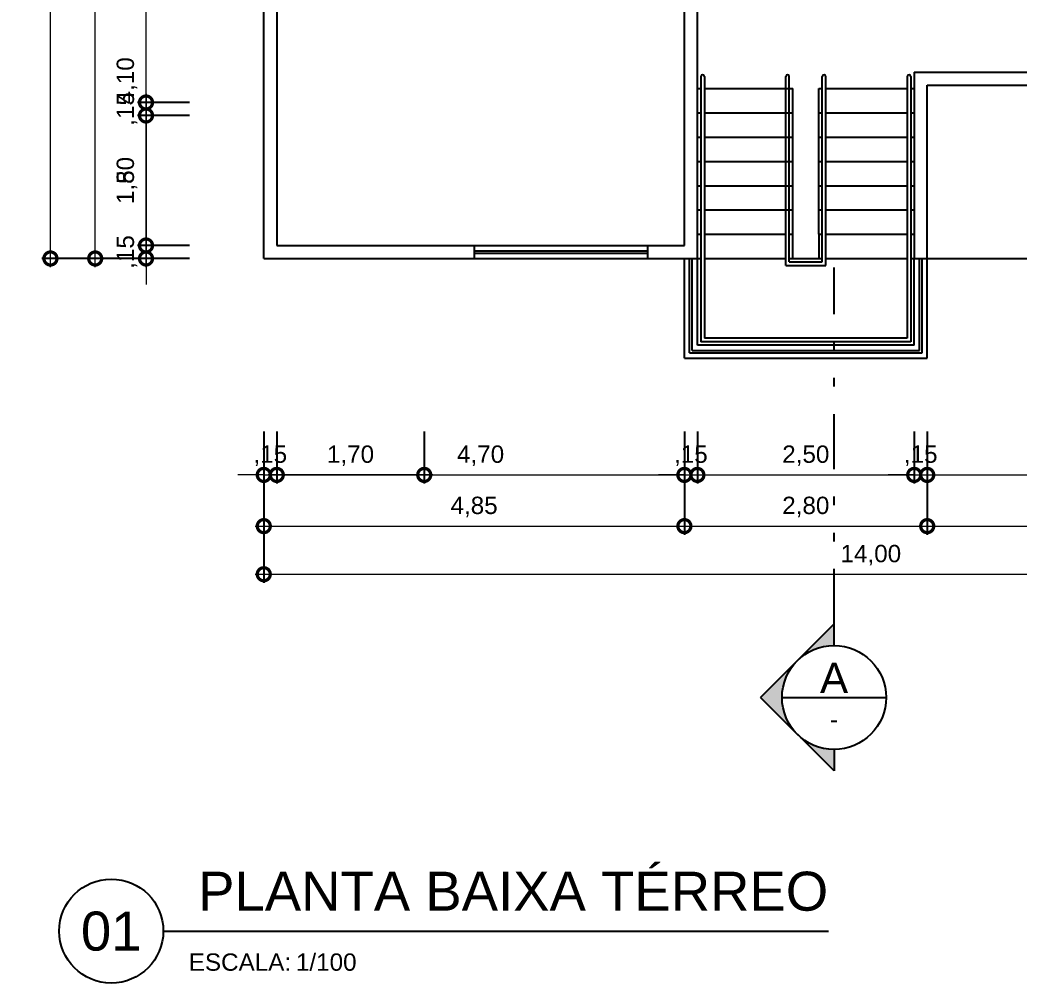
# Model space of a CAD drawing. Header units: metres. Extents: x 47902.7 to 47959.3, y 23418.5 to 23443.2.
# Drawn here: x 47936.98 to 47948.5, y 23418.45 to 23429.57 of the extents above; entities that cross this region are included whole.
import ezdxf
from ezdxf.enums import TextEntityAlignment as Align

# ---------------------------------------------------------------- set-up
doc = ezdxf.new("R2010")
doc.units = ezdxf.units.M
doc.header["$LTSCALE"] = 0.25
doc.linetypes.add('DIVIDEX2', pattern=[63.5, 25.4, -12.7, 0, -12.7, 0, -12.7])
for name, color, linetype in [('ARQ_ALV CT', 7, 'Continuous'), ('ARQ_ALV VS', 2, 'Continuous'), ('ARQ_ESQ CT', 3, 'Continuous'), ('ARQ_GRADIL', 2, 'Continuous'), ('ARQ_PISO 01', 1, 'Continuous'), ('SIMB_01', 1, 'Continuous'), ('SIMB_02', 2, 'Continuous'), ('SIMB_LCT', 7, 'DIVIDEX2'), ('SIMB_PREENCHIMENTO', 253, 'Continuous'), ('SIMB_TXT', 1, 'Continuous')]:
    doc.layers.add(name, color=color, linetype=linetype)
doc.layers.add('ARQ_COTA_AZUL', color=5, linetype='Continuous', lineweight=20, true_color=0x0000ff)
doc.styles.add('cota', font='arial.ttf')
doc.styles.add('SIMB', font='arial.ttf')
doc.dimstyles.new('Info 01 - annot', dxfattribs={"dimtxt": 2, "dimasz": 3, "dimexe": 1, "dimexo": 1, "dimgap": 1, "dimtad": 1, "dimzin": 4, "dimtxsty": 'cota', "dimblk": 'DOTSMALL', "dimcen": 2, "dimdle": 1, "dimclrd": 256, "dimclre": 256, "dimclrt": 1, "dimazin": 2, "dimtfac": 0.09, "dimtix": 1, "dimtmove": 2, "dimatfit": 2, "dimfxl": 5, "dimfxlon": 1, "dimtolj": 1, "dimtzin": 4, "dimlwd": -1, "dimarcsym": 1})

# ---------------------------------------------------------------- blocks, each defined once
blk = doc.blocks.new('*U21')
at = {"layer": 'SIMB_PREENCHIMENTO', "transparency": 33554587}
h = blk.add_hatch(color=256, dxfattribs=at)
h.dxf.hatch_style = 1
h.paths.add_polyline_path([(0, 8.48), (-4.15, 4.33, -0.401827), (4.15, 4.33)])
h = blk.add_hatch(color=256, dxfattribs=at)
h.dxf.hatch_style = 1
h.paths.add_polyline_path([(-4.33, 4.15), (-8.48, 0), (-6, 0, -0.193399)])
h = blk.add_hatch(color=256, dxfattribs=at)
h.dxf.hatch_style = 1
h.paths.add_polyline_path([(4.33, 4.15, -0.193399), (6, 0), (8.48, 0)])
at = {"layer": 'SIMB_01'}
for p, q in [((-8.48, 0), (0, 8.48)), ((8.48, 0), (0, 8.48)), ((0, 6), (0, -6)), ((-6, 0), (-8.48, 0)), ((6, 0), (8.48, 0))]:
    blk.add_line(p, q, dxfattribs=at)
blk.add_circle((0, 0), 6, dxfattribs=at)
at = {"layer": 'SIMB_LCT'}
blk.add_line((8.48, 0), (49.63, 0), dxfattribs=at)
at = {"layer": 'SIMB_TXT', "style": 'SIMB'}
for tag, height, p in [('000', 3.5, (2.25, 0)), ('999', 2, (-2.53, 0))]:
    blk.add_attdef(tag, text='', height=height, rotation=270, dxfattribs=at).set_placement(p, align=Align.MIDDLE_CENTER)
blk = doc.blocks.new('_DotSmall')
at = {"color": 0, "linetype": 'ByBlock', "const_width": 0.5}
blk.add_lwpolyline([(-0.0625, 0, 1), (0.0625, 0, 1)], format="xyb", close=True, dxfattribs=at)
blk = doc.blocks.new('*D397')
at = {"layer": 'ARQ_COTA_AZUL', "transparency": 16777216}
for p, q in [((47938.434, 23426.963), (47938.434, 23427.263)), ((47938.434, 23426.813), (47938.434, 23426.963)), ((47938.434, 23426.813), (47938.434, 23426.513))]:
    blk.add_line(p, q, dxfattribs=at)
at = {"layer": 'ARQ_COTA_AZUL', "lineweight": -2, "transparency": 16777216}
for p, q in [((47938.934, 23426.963), (47938.334, 23426.963)), ((47938.934, 23426.813), (47938.334, 23426.813))]:
    blk.add_line(p, q, dxfattribs=at)
at = {"layer": 'Defpoints', "color": 0, "transparency": 16777216}
for p in [(47938.434, 23426.963), (47939.942, 23426.963), (47939.792, 23426.813)]:
    blk.add_point(p, dxfattribs=at)
at = {"layer": 'ARQ_COTA_AZUL', "transparency": 16777216, "xscale": 0.3, "yscale": 0.3, "zscale": 0.3}
for p, rotation in [((47938.434, 23426.963), 270), ((47938.434, 23426.813), 90)]:
    blk.add_blockref('_DotSmall', p, dxfattribs=dict(at, rotation=rotation))
at = {"layer": 'ARQ_COTA_AZUL', "color": 1, "transparency": 16777216, "insert": (47938.214, 23426.888), "char_height": 0.2, "attachment_point": 5, "rotation": 90, "style": 'cota'}
blk.add_mtext('\\A1;,15', dxfattribs=at)
blk = doc.blocks.new('*D399')
at = {"layer": 'ARQ_COTA_AZUL', "transparency": 16777216}
blk.add_line((47938.434, 23426.863), (47938.434, 23428.563), dxfattribs=at)
at = {"layer": 'ARQ_COTA_AZUL', "lineweight": -2, "transparency": 16777216}
for p, q in [((47938.934, 23428.463), (47938.334, 23428.463)), ((47938.934, 23426.963), (47938.334, 23426.963))]:
    blk.add_line(p, q, dxfattribs=at)
at = {"layer": 'Defpoints', "color": 0, "transparency": 16777216}
for p in [(47938.434, 23428.463), (47939.942, 23428.463), (47939.942, 23426.963)]:
    blk.add_point(p, dxfattribs=at)
at = {"layer": 'ARQ_COTA_AZUL', "transparency": 16777216, "xscale": 0.3, "yscale": 0.3, "zscale": 0.3}
for p, rotation in [((47938.434, 23428.463), 90), ((47938.434, 23426.963), 270)]:
    blk.add_blockref('_DotSmall', p, dxfattribs=dict(at, rotation=rotation))
at = {"layer": 'ARQ_COTA_AZUL', "color": 1, "transparency": 16777216, "insert": (47938.214, 23427.713), "char_height": 0.2, "attachment_point": 5, "rotation": 90, "style": 'cota'}
blk.add_mtext('\\A1;1,50', dxfattribs=at)
blk = doc.blocks.new('*D401')
at = {"layer": 'ARQ_COTA_AZUL', "transparency": 16777216}
for p, q in [((47938.434, 23428.613), (47938.434, 23428.913)), ((47938.434, 23428.463), (47938.434, 23428.613)), ((47938.434, 23428.463), (47938.434, 23428.163))]:
    blk.add_line(p, q, dxfattribs=at)
at = {"layer": 'ARQ_COTA_AZUL', "lineweight": -2, "transparency": 16777216}
for p, q in [((47938.934, 23428.613), (47938.334, 23428.613)), ((47938.934, 23428.463), (47938.334, 23428.463))]:
    blk.add_line(p, q, dxfattribs=at)
at = {"layer": 'Defpoints', "color": 0, "transparency": 16777216}
for p in [(47938.434, 23428.613), (47939.792, 23428.613), (47939.942, 23428.463)]:
    blk.add_point(p, dxfattribs=at)
at = {"layer": 'ARQ_COTA_AZUL', "transparency": 16777216, "xscale": 0.3, "yscale": 0.3, "zscale": 0.3}
for p, rotation in [((47938.434, 23428.613), 270), ((47938.434, 23428.463), 90)]:
    blk.add_blockref('_DotSmall', p, dxfattribs=dict(at, rotation=rotation))
at = {"layer": 'ARQ_COTA_AZUL', "color": 1, "transparency": 16777216, "insert": (47938.214, 23428.538), "char_height": 0.2, "attachment_point": 5, "rotation": 90, "style": 'cota'}
blk.add_mtext('\\A1;,15', dxfattribs=at)
blk = doc.blocks.new('*D403')
at = {"layer": 'ARQ_COTA_AZUL', "transparency": 16777216}
blk.add_line((47938.434, 23428.713), (47938.434, 23426.713), dxfattribs=at)
at = {"layer": 'ARQ_COTA_AZUL', "lineweight": -2, "transparency": 16777216}
for p, q in [((47938.934, 23428.613), (47938.334, 23428.613)), ((47938.934, 23426.813), (47938.334, 23426.813))]:
    blk.add_line(p, q, dxfattribs=at)
at = {"layer": 'Defpoints', "color": 0, "transparency": 16777216}
for p in [(47939.792, 23428.613), (47938.434, 23426.813), (47939.792, 23426.813)]:
    blk.add_point(p, dxfattribs=at)
at = {"layer": 'ARQ_COTA_AZUL', "transparency": 16777216, "xscale": 0.3, "yscale": 0.3, "zscale": 0.3}
for p, rotation in [((47938.434, 23428.613), 90), ((47938.434, 23426.813), 270)]:
    blk.add_blockref('_DotSmall', p, dxfattribs=dict(at, rotation=rotation))
at = {"layer": 'ARQ_COTA_AZUL', "color": 1, "transparency": 16777216, "insert": (47938.214, 23427.713), "char_height": 0.2, "attachment_point": 5, "rotation": 90, "style": 'cota'}
blk.add_mtext('\\A1;1,80', dxfattribs=at)
blk = doc.blocks.new('*D325')
at = {"layer": 'ARQ_COTA_AZUL', "transparency": 16777216}
blk.add_line((47938.434, 23426.713), (47938.434, 23431.013), dxfattribs=at)
at = {"layer": 'ARQ_COTA_AZUL', "lineweight": -2, "transparency": 16777216}
for p, q in [((47938.934, 23430.913), (47938.334, 23430.913)), ((47938.934, 23426.813), (47938.334, 23426.813))]:
    blk.add_line(p, q, dxfattribs=at)
at = {"layer": 'Defpoints', "color": 0, "transparency": 16777216}
for p in [(47938.434, 23430.913), (47939.942, 23430.913), (47939.792, 23426.813)]:
    blk.add_point(p, dxfattribs=at)
at = {"layer": 'ARQ_COTA_AZUL', "transparency": 16777216, "xscale": 0.3, "yscale": 0.3, "zscale": 0.3}
for p, rotation in [((47938.434, 23430.913), 90), ((47938.434, 23426.813), 270)]:
    blk.add_blockref('_DotSmall', p, dxfattribs=dict(at, rotation=rotation))
at = {"layer": 'ARQ_COTA_AZUL', "color": 1, "transparency": 16777216, "insert": (47938.214, 23428.863), "char_height": 0.2, "attachment_point": 5, "rotation": 90, "style": 'cota'}
blk.add_mtext('\\A1;4,10', dxfattribs=at)
blk = doc.blocks.new('*D335')
at = {"layer": 'ARQ_COTA_AZUL', "transparency": 16777216}
blk.add_line((47937.848, 23426.713), (47937.848, 23433.263), dxfattribs=at)
at = {"layer": 'ARQ_COTA_AZUL', "lineweight": -2, "transparency": 16777216}
for p, q in [((47938.348, 23433.163), (47937.748, 23433.163)), ((47938.348, 23426.813), (47937.748, 23426.813))]:
    blk.add_line(p, q, dxfattribs=at)
at = {"layer": 'Defpoints', "color": 0, "transparency": 16777216}
for p in [(47937.848, 23433.163), (47939.792, 23433.163), (47939.792, 23426.813)]:
    blk.add_point(p, dxfattribs=at)
at = {"layer": 'ARQ_COTA_AZUL', "transparency": 16777216, "xscale": 0.3, "yscale": 0.3, "zscale": 0.3}
for p, rotation in [((47937.848, 23433.163), 90), ((47937.848, 23426.813), 270)]:
    blk.add_blockref('_DotSmall', p, dxfattribs=dict(at, rotation=rotation))
at = {"layer": 'ARQ_COTA_AZUL', "color": 1, "transparency": 16777216, "insert": (47937.628, 23429.988), "char_height": 0.2, "attachment_point": 5, "rotation": 90, "style": 'cota'}
blk.add_mtext('\\A1;6,35', dxfattribs=at)
blk = doc.blocks.new('*D339')
at = {"layer": 'ARQ_COTA_AZUL', "transparency": 16777216}
blk.add_line((47937.332, 23426.713), (47937.332, 23434.263), dxfattribs=at)
at = {"layer": 'ARQ_COTA_AZUL', "lineweight": -2, "transparency": 16777216}
for p, q in [((47937.832, 23434.163), (47937.232, 23434.163)), ((47937.832, 23426.813), (47937.232, 23426.813))]:
    blk.add_line(p, q, dxfattribs=at)
at = {"layer": 'Defpoints', "color": 0, "transparency": 16777216}
for p in [(47937.332, 23434.163), (47939.792, 23434.163), (47939.792, 23426.813)]:
    blk.add_point(p, dxfattribs=at)
at = {"layer": 'ARQ_COTA_AZUL', "transparency": 16777216, "xscale": 0.3, "yscale": 0.3, "zscale": 0.3}
for p, rotation in [((47937.332, 23434.163), 90), ((47937.332, 23426.813), 270)]:
    blk.add_blockref('_DotSmall', p, dxfattribs=dict(at, rotation=rotation))
at = {"layer": 'ARQ_COTA_AZUL', "color": 1, "transparency": 16777216, "insert": (47937.112, 23430.488), "char_height": 0.2, "attachment_point": 5, "rotation": 90, "style": 'cota'}
blk.add_mtext('\\A1;7,35', dxfattribs=at)
blk = doc.blocks.new('*D367')
at = {"layer": 'ARQ_COTA_AZUL', "transparency": 16777216}
for p, q in [((47954.967, 23425.813), (47954.967, 23426.113)), ((47954.967, 23425.663), (47954.967, 23425.813)), ((47954.967, 23425.663), (47954.967, 23425.363))]:
    blk.add_line(p, q, dxfattribs=at)
at = {"layer": 'ARQ_COTA_AZUL', "lineweight": -2, "transparency": 16777216}
for p, q in [((47954.467, 23425.813), (47955.067, 23425.813)), ((47954.467, 23425.663), (47955.067, 23425.663))]:
    blk.add_line(p, q, dxfattribs=at)
at = {"layer": 'Defpoints', "color": 0, "transparency": 16777216}
for p in [(47947.292, 23425.813), (47954.967, 23425.813), (47947.442, 23425.663)]:
    blk.add_point(p, dxfattribs=at)
at = {"layer": 'ARQ_COTA_AZUL', "transparency": 16777216, "xscale": 0.3, "yscale": 0.3, "zscale": 0.3}
for p, rotation in [((47954.967, 23425.813), 270), ((47954.967, 23425.663), 90)]:
    blk.add_blockref('_DotSmall', p, dxfattribs=dict(at, rotation=rotation))
at = {"layer": 'ARQ_COTA_AZUL', "color": 1, "transparency": 16777216, "insert": (47954.747, 23425.738), "char_height": 0.2, "attachment_point": 5, "rotation": 90, "style": 'cota'}
blk.add_mtext('\\A1;,15', dxfattribs=at)
blk = doc.blocks.new('*D355')
at = {"layer": 'ARQ_COTA_AZUL', "transparency": 16777216}
blk.add_line((47954.967, 23425.713), (47954.967, 23428.913), dxfattribs=at)
at = {"layer": 'ARQ_COTA_AZUL', "lineweight": -2, "transparency": 16777216}
for p, q in [((47954.467, 23428.813), (47955.067, 23428.813)), ((47954.467, 23425.813), (47955.067, 23425.813))]:
    blk.add_line(p, q, dxfattribs=at)
at = {"layer": 'Defpoints', "color": 0, "transparency": 16777216}
for p in [(47951.792, 23428.813), (47954.967, 23428.813), (47947.292, 23425.813)]:
    blk.add_point(p, dxfattribs=at)
at = {"layer": 'ARQ_COTA_AZUL', "transparency": 16777216, "xscale": 0.3, "yscale": 0.3, "zscale": 0.3}
for p, rotation in [((47954.967, 23428.813), 90), ((47954.967, 23425.813), 270)]:
    blk.add_blockref('_DotSmall', p, dxfattribs=dict(at, rotation=rotation))
at = {"layer": 'ARQ_COTA_AZUL', "color": 1, "transparency": 16777216, "insert": (47954.747, 23427.313), "char_height": 0.2, "attachment_point": 5, "rotation": 90, "style": 'cota'}
blk.add_mtext('\\A1;3,00', dxfattribs=at)
blk = doc.blocks.new('*D315')
at = {"layer": 'ARQ_COTA_AZUL', "lineweight": -2, "transparency": 16777216}
for p, q in [((47955.033, 23426.813), (47955.633, 23426.813)), ((47955.033, 23425.663), (47955.633, 23425.663))]:
    blk.add_line(p, q, dxfattribs=at)
at = {"layer": 'ARQ_COTA_AZUL', "transparency": 16777216}
blk.add_line((47955.533, 23425.563), (47955.533, 23426.913), dxfattribs=at)
at = {"layer": 'Defpoints', "color": 0, "transparency": 16777216}
for p in [(47953.792, 23426.813), (47955.533, 23426.813), (47947.442, 23425.663)]:
    blk.add_point(p, dxfattribs=at)
at = {"layer": 'ARQ_COTA_AZUL', "transparency": 16777216, "xscale": 0.3, "yscale": 0.3, "zscale": 0.3}
for p, rotation in [((47955.533, 23426.813), 90), ((47955.533, 23425.663), 270)]:
    blk.add_blockref('_DotSmall', p, dxfattribs=dict(at, rotation=rotation))
at = {"layer": 'ARQ_COTA_AZUL', "color": 1, "transparency": 16777216, "insert": (47955.313, 23426.238), "char_height": 0.2, "attachment_point": 5, "rotation": 90, "style": 'cota'}
blk.add_mtext('\\A1;1,15', dxfattribs=at)
blk = doc.blocks.new('*D323')
at = {"layer": 'ARQ_COTA_AZUL', "transparency": 16777216}
blk.add_line((47956.069, 23425.563), (47956.069, 23436.263), dxfattribs=at)
at = {"layer": 'ARQ_COTA_AZUL', "lineweight": -2, "transparency": 16777216}
for p, q in [((47955.569, 23436.163), (47956.169, 23436.163)), ((47955.569, 23425.663), (47956.169, 23425.663))]:
    blk.add_line(p, q, dxfattribs=at)
at = {"layer": 'Defpoints', "color": 0, "transparency": 16777216}
for p in [(47953.792, 23436.163), (47956.069, 23436.163), (47947.442, 23425.663)]:
    blk.add_point(p, dxfattribs=at)
at = {"layer": 'ARQ_COTA_AZUL', "transparency": 16777216, "xscale": 0.3, "yscale": 0.3, "zscale": 0.3}
for p, rotation in [((47956.069, 23436.163), 90), ((47956.069, 23425.663), 270)]:
    blk.add_blockref('_DotSmall', p, dxfattribs=dict(at, rotation=rotation))
at = {"layer": 'ARQ_COTA_AZUL', "color": 1, "transparency": 16777216, "insert": (47955.848, 23430.913), "char_height": 0.2, "attachment_point": 5, "rotation": 90, "style": 'cota'}
blk.add_mtext('\\A1;10,50', dxfattribs=at)
blk = doc.blocks.new('*U93')
at = {"layer": 'SIMB_02'}
blk.add_line((6, 0), (82.69, 0), dxfattribs=at)
blk.add_circle((0, 0), 6, dxfattribs=at)
at = {"layer": 'SIMB_TXT', "style": 'SIMB'}
blk.add_text('ESCALA:', height=2, dxfattribs=at).set_placement((8.94, -4.58))
blk.add_attdef('TITULO_DO_DESENHO', text='', height=4.5, dxfattribs=at).set_placement((10.02, 1), align=Align.BOTTOM_LEFT)
blk.add_attdef('NUM', text='', height=4.5, dxfattribs=at).set_placement((0, 0), align=Align.MIDDLE_CENTER)
blk.add_attdef('ESCALA', (21.3, -4.58), '', height=2, dxfattribs=at)
blk = doc.blocks.new('*D379')
at = {"layer": 'ARQ_COTA_AZUL', "lineweight": -2, "transparency": 16777216}
for p, q in [((47939.792, 23424.816), (47939.792, 23424.216)), ((47939.942, 23424.816), (47939.942, 23424.216))]:
    blk.add_line(p, q, dxfattribs=at)
at = {"layer": 'ARQ_COTA_AZUL', "transparency": 16777216}
for p, q in [((47939.792, 23424.316), (47939.492, 23424.316)), ((47939.792, 23424.316), (47939.942, 23424.316)), ((47939.942, 23424.316), (47940.242, 23424.316))]:
    blk.add_line(p, q, dxfattribs=at)
at = {"layer": 'Defpoints', "color": 0, "transparency": 16777216}
for p in [(47939.942, 23430.913), (47939.792, 23426.813), (47939.942, 23424.316)]:
    blk.add_point(p, dxfattribs=at)
at = {"layer": 'ARQ_COTA_AZUL', "transparency": 16777216, "xscale": 0.3, "yscale": 0.3, "zscale": 0.3}
blk.add_blockref('_DotSmall', (47939.792, 23424.316), dxfattribs=at)
at = {"layer": 'ARQ_COTA_AZUL', "transparency": 16777216, "xscale": 0.3, "yscale": 0.3, "zscale": 0.3, "rotation": 180}
blk.add_blockref('_DotSmall', (47939.942, 23424.316), dxfattribs=at)
at = {"layer": 'ARQ_COTA_AZUL', "color": 1, "transparency": 16777216, "insert": (47939.867, 23424.537), "char_height": 0.2, "attachment_point": 5, "style": 'cota'}
blk.add_mtext('\\A1;,15', dxfattribs=at)
blk = doc.blocks.new('*D381')
at = {"layer": 'ARQ_COTA_AZUL', "lineweight": -2, "transparency": 16777216}
for p, q in [((47939.942, 23424.816), (47939.942, 23424.216)), ((47941.642, 23424.816), (47941.642, 23424.216))]:
    blk.add_line(p, q, dxfattribs=at)
at = {"layer": 'ARQ_COTA_AZUL', "transparency": 16777216}
blk.add_line((47939.842, 23424.316), (47941.742, 23424.316), dxfattribs=at)
at = {"layer": 'Defpoints', "color": 0, "transparency": 16777216}
for p in [(47939.942, 23430.913), (47941.642, 23426.963), (47941.642, 23424.316)]:
    blk.add_point(p, dxfattribs=at)
at = {"layer": 'ARQ_COTA_AZUL', "transparency": 16777216, "xscale": 0.3, "yscale": 0.3, "zscale": 0.3, "rotation": 180}
blk.add_blockref('_DotSmall', (47939.942, 23424.316), dxfattribs=at)
at = {"layer": 'ARQ_COTA_AZUL', "transparency": 16777216, "xscale": 0.3, "yscale": 0.3, "zscale": 0.3}
blk.add_blockref('_DotSmall', (47941.642, 23424.316), dxfattribs=at)
at = {"layer": 'ARQ_COTA_AZUL', "color": 1, "transparency": 16777216, "insert": (47940.792, 23424.537), "char_height": 0.2, "attachment_point": 5, "style": 'cota'}
blk.add_mtext('\\A1;1,70', dxfattribs=at)
blk = doc.blocks.new('*D383')
at = {"layer": 'ARQ_COTA_AZUL', "lineweight": -2, "transparency": 16777216}
for p, q in [((47939.942, 23424.816), (47939.942, 23424.216)), ((47941.642, 23424.816), (47941.642, 23424.216))]:
    blk.add_line(p, q, dxfattribs=at)
at = {"layer": 'ARQ_COTA_AZUL', "transparency": 16777216}
blk.add_line((47941.742, 23424.316), (47939.842, 23424.316), dxfattribs=at)
at = {"layer": 'Defpoints', "color": 0, "transparency": 16777216}
for p in [(47939.942, 23426.963), (47941.642, 23426.963), (47939.942, 23424.316)]:
    blk.add_point(p, dxfattribs=at)
at = {"layer": 'ARQ_COTA_AZUL', "transparency": 16777216, "xscale": 0.3, "yscale": 0.3, "zscale": 0.3, "rotation": 180}
blk.add_blockref('_DotSmall', (47939.942, 23424.316), dxfattribs=at)
at = {"layer": 'ARQ_COTA_AZUL', "transparency": 16777216, "xscale": 0.3, "yscale": 0.3, "zscale": 0.3}
blk.add_blockref('_DotSmall', (47941.642, 23424.316), dxfattribs=at)
at = {"layer": 'ARQ_COTA_AZUL', "color": 1, "transparency": 16777216, "insert": (47940.792, 23424.537), "char_height": 0.2, "attachment_point": 5, "style": 'cota'}
blk.add_mtext('\\A1;1,70', dxfattribs=at)
blk = doc.blocks.new('*D385')
at = {"layer": 'ARQ_COTA_AZUL', "lineweight": -2, "transparency": 16777216}
for p, q in [((47939.942, 23424.816), (47939.942, 23424.216)), ((47944.642, 23424.816), (47944.642, 23424.216))]:
    blk.add_line(p, q, dxfattribs=at)
at = {"layer": 'ARQ_COTA_AZUL', "transparency": 16777216}
blk.add_line((47939.842, 23424.316), (47944.742, 23424.316), dxfattribs=at)
at = {"layer": 'Defpoints', "color": 0, "transparency": 16777216}
for p in [(47939.942, 23426.963), (47944.642, 23426.963), (47944.642, 23424.316)]:
    blk.add_point(p, dxfattribs=at)
at = {"layer": 'ARQ_COTA_AZUL', "transparency": 16777216, "xscale": 0.3, "yscale": 0.3, "zscale": 0.3, "rotation": 180}
blk.add_blockref('_DotSmall', (47939.942, 23424.316), dxfattribs=at)
at = {"layer": 'ARQ_COTA_AZUL', "transparency": 16777216, "xscale": 0.3, "yscale": 0.3, "zscale": 0.3}
blk.add_blockref('_DotSmall', (47944.642, 23424.316), dxfattribs=at)
at = {"layer": 'ARQ_COTA_AZUL', "color": 1, "transparency": 16777216, "insert": (47942.292, 23424.537), "char_height": 0.2, "attachment_point": 5, "style": 'cota'}
blk.add_mtext('\\A1;4,70', dxfattribs=at)
blk = doc.blocks.new('*D387')
at = {"layer": 'ARQ_COTA_AZUL', "lineweight": -2, "transparency": 16777216}
for p, q in [((47944.642, 23424.816), (47944.642, 23424.216)), ((47944.792, 23424.816), (47944.792, 23424.216))]:
    blk.add_line(p, q, dxfattribs=at)
at = {"layer": 'ARQ_COTA_AZUL', "transparency": 16777216}
for p, q in [((47944.642, 23424.316), (47944.342, 23424.316)), ((47944.642, 23424.316), (47944.792, 23424.316)), ((47944.792, 23424.316), (47945.092, 23424.316))]:
    blk.add_line(p, q, dxfattribs=at)
at = {"layer": 'Defpoints', "color": 0, "transparency": 16777216}
for p in [(47944.642, 23426.963), (47944.792, 23426.813), (47944.792, 23424.316)]:
    blk.add_point(p, dxfattribs=at)
at = {"layer": 'ARQ_COTA_AZUL', "transparency": 16777216, "xscale": 0.3, "yscale": 0.3, "zscale": 0.3}
blk.add_blockref('_DotSmall', (47944.642, 23424.316), dxfattribs=at)
at = {"layer": 'ARQ_COTA_AZUL', "transparency": 16777216, "xscale": 0.3, "yscale": 0.3, "zscale": 0.3, "rotation": 180}
blk.add_blockref('_DotSmall', (47944.792, 23424.316), dxfattribs=at)
at = {"layer": 'ARQ_COTA_AZUL', "color": 1, "transparency": 16777216, "insert": (47944.717, 23424.537), "char_height": 0.2, "attachment_point": 5, "style": 'cota'}
blk.add_mtext('\\A1;,15', dxfattribs=at)
blk = doc.blocks.new('*D389')
at = {"layer": 'ARQ_COTA_AZUL', "lineweight": -2, "transparency": 16777216}
for p, q in [((47944.792, 23424.816), (47944.792, 23424.216)), ((47947.292, 23424.816), (47947.292, 23424.216))]:
    blk.add_line(p, q, dxfattribs=at)
at = {"layer": 'ARQ_COTA_AZUL', "transparency": 16777216}
blk.add_line((47944.692, 23424.316), (47947.392, 23424.316), dxfattribs=at)
at = {"layer": 'Defpoints', "color": 0, "transparency": 16777216}
for p in [(47944.792, 23426.813), (47947.292, 23426.813), (47947.292, 23424.316)]:
    blk.add_point(p, dxfattribs=at)
at = {"layer": 'ARQ_COTA_AZUL', "transparency": 16777216, "xscale": 0.3, "yscale": 0.3, "zscale": 0.3, "rotation": 180}
blk.add_blockref('_DotSmall', (47944.792, 23424.316), dxfattribs=at)
at = {"layer": 'ARQ_COTA_AZUL', "transparency": 16777216, "xscale": 0.3, "yscale": 0.3, "zscale": 0.3}
blk.add_blockref('_DotSmall', (47947.292, 23424.316), dxfattribs=at)
at = {"layer": 'ARQ_COTA_AZUL', "color": 1, "transparency": 16777216, "insert": (47946.042, 23424.537), "char_height": 0.2, "attachment_point": 5, "style": 'cota'}
blk.add_mtext('\\A1;2,50', dxfattribs=at)
blk = doc.blocks.new('*D391')
at = {"layer": 'ARQ_COTA_AZUL', "lineweight": -2, "transparency": 16777216}
for p, q in [((47947.292, 23424.816), (47947.292, 23424.216)), ((47947.442, 23424.816), (47947.442, 23424.216))]:
    blk.add_line(p, q, dxfattribs=at)
at = {"layer": 'ARQ_COTA_AZUL', "transparency": 16777216}
for p, q in [((47947.292, 23424.316), (47946.992, 23424.316)), ((47947.292, 23424.316), (47947.442, 23424.316)), ((47947.442, 23424.316), (47947.742, 23424.316))]:
    blk.add_line(p, q, dxfattribs=at)
at = {"layer": 'Defpoints', "color": 0, "transparency": 16777216}
for p in [(47947.292, 23426.813), (47947.442, 23426.813), (47947.442, 23424.316)]:
    blk.add_point(p, dxfattribs=at)
at = {"layer": 'ARQ_COTA_AZUL', "transparency": 16777216, "xscale": 0.3, "yscale": 0.3, "zscale": 0.3}
blk.add_blockref('_DotSmall', (47947.292, 23424.316), dxfattribs=at)
at = {"layer": 'ARQ_COTA_AZUL', "transparency": 16777216, "xscale": 0.3, "yscale": 0.3, "zscale": 0.3, "rotation": 180}
blk.add_blockref('_DotSmall', (47947.442, 23424.316), dxfattribs=at)
at = {"layer": 'ARQ_COTA_AZUL', "color": 1, "transparency": 16777216, "insert": (47947.367, 23424.537), "char_height": 0.2, "attachment_point": 5, "style": 'cota'}
blk.add_mtext('\\A1;,15', dxfattribs=at)
blk = doc.blocks.new('*D369')
at = {"layer": 'ARQ_COTA_AZUL', "lineweight": -2, "transparency": 16777216}
for p, q in [((47947.442, 23424.816), (47947.442, 23424.216)), ((47951.642, 23424.816), (47951.642, 23424.216))]:
    blk.add_line(p, q, dxfattribs=at)
at = {"layer": 'ARQ_COTA_AZUL', "transparency": 16777216}
blk.add_line((47947.342, 23424.316), (47951.742, 23424.316), dxfattribs=at)
at = {"layer": 'Defpoints', "color": 0, "transparency": 16777216}
for p in [(47951.642, 23428.963), (47947.442, 23426.813), (47951.642, 23424.316)]:
    blk.add_point(p, dxfattribs=at)
at = {"layer": 'ARQ_COTA_AZUL', "transparency": 16777216, "xscale": 0.3, "yscale": 0.3, "zscale": 0.3, "rotation": 180}
blk.add_blockref('_DotSmall', (47947.442, 23424.316), dxfattribs=at)
at = {"layer": 'ARQ_COTA_AZUL', "transparency": 16777216, "xscale": 0.3, "yscale": 0.3, "zscale": 0.3}
blk.add_blockref('_DotSmall', (47951.642, 23424.316), dxfattribs=at)
at = {"layer": 'ARQ_COTA_AZUL', "color": 1, "transparency": 16777216, "insert": (47949.542, 23424.537), "char_height": 0.2, "attachment_point": 5, "style": 'cota'}
blk.add_mtext('\\A1;4,20', dxfattribs=at)
blk = doc.blocks.new('*D373')
at = {"layer": 'ARQ_COTA_AZUL', "lineweight": -2, "transparency": 16777216}
for p, q in [((47939.792, 23424.225), (47939.792, 23423.625)), ((47944.642, 23424.225), (47944.642, 23423.625))]:
    blk.add_line(p, q, dxfattribs=at)
at = {"layer": 'ARQ_COTA_AZUL', "transparency": 16777216}
blk.add_line((47939.692, 23423.725), (47944.742, 23423.725), dxfattribs=at)
at = {"layer": 'Defpoints', "color": 0, "transparency": 16777216}
for p in [(47939.792, 23426.813), (47944.642, 23425.663), (47944.642, 23423.725)]:
    blk.add_point(p, dxfattribs=at)
at = {"layer": 'ARQ_COTA_AZUL', "transparency": 16777216, "xscale": 0.3, "yscale": 0.3, "zscale": 0.3, "rotation": 180}
blk.add_blockref('_DotSmall', (47939.792, 23423.725), dxfattribs=at)
at = {"layer": 'ARQ_COTA_AZUL', "transparency": 16777216, "xscale": 0.3, "yscale": 0.3, "zscale": 0.3}
blk.add_blockref('_DotSmall', (47944.642, 23423.725), dxfattribs=at)
at = {"layer": 'ARQ_COTA_AZUL', "color": 1, "transparency": 16777216, "insert": (47942.217, 23423.946), "char_height": 0.2, "attachment_point": 5, "style": 'cota'}
blk.add_mtext('\\A1;4,85', dxfattribs=at)
blk = doc.blocks.new('*D375')
at = {"layer": 'ARQ_COTA_AZUL', "lineweight": -2, "transparency": 16777216}
for p, q in [((47944.642, 23424.225), (47944.642, 23423.625)), ((47947.442, 23424.225), (47947.442, 23423.625))]:
    blk.add_line(p, q, dxfattribs=at)
at = {"layer": 'ARQ_COTA_AZUL', "transparency": 16777216}
blk.add_line((47944.542, 23423.725), (47947.542, 23423.725), dxfattribs=at)
at = {"layer": 'Defpoints', "color": 0, "transparency": 16777216}
for p in [(47944.642, 23425.663), (47947.442, 23425.663), (47947.442, 23423.725)]:
    blk.add_point(p, dxfattribs=at)
at = {"layer": 'ARQ_COTA_AZUL', "transparency": 16777216, "xscale": 0.3, "yscale": 0.3, "zscale": 0.3, "rotation": 180}
blk.add_blockref('_DotSmall', (47944.642, 23423.725), dxfattribs=at)
at = {"layer": 'ARQ_COTA_AZUL', "transparency": 16777216, "xscale": 0.3, "yscale": 0.3, "zscale": 0.3}
blk.add_blockref('_DotSmall', (47947.442, 23423.725), dxfattribs=at)
at = {"layer": 'ARQ_COTA_AZUL', "color": 1, "transparency": 16777216, "insert": (47946.042, 23423.946), "char_height": 0.2, "attachment_point": 5, "style": 'cota'}
blk.add_mtext('\\A1;2,80', dxfattribs=at)
blk = doc.blocks.new('*D393')
at = {"layer": 'ARQ_COTA_AZUL', "lineweight": -2, "transparency": 16777216}
for p, q in [((47947.442, 23424.225), (47947.442, 23423.625)), ((47951.792, 23424.225), (47951.792, 23423.625))]:
    blk.add_line(p, q, dxfattribs=at)
at = {"layer": 'ARQ_COTA_AZUL', "transparency": 16777216}
blk.add_line((47947.342, 23423.725), (47951.892, 23423.725), dxfattribs=at)
at = {"layer": 'Defpoints', "color": 0, "transparency": 16777216}
for p in [(47951.792, 23428.813), (47947.442, 23425.663), (47951.792, 23423.725)]:
    blk.add_point(p, dxfattribs=at)
at = {"layer": 'ARQ_COTA_AZUL', "transparency": 16777216, "xscale": 0.3, "yscale": 0.3, "zscale": 0.3, "rotation": 180}
blk.add_blockref('_DotSmall', (47947.442, 23423.725), dxfattribs=at)
at = {"layer": 'ARQ_COTA_AZUL', "transparency": 16777216, "xscale": 0.3, "yscale": 0.3, "zscale": 0.3}
blk.add_blockref('_DotSmall', (47951.792, 23423.725), dxfattribs=at)
at = {"layer": 'ARQ_COTA_AZUL', "color": 1, "transparency": 16777216, "insert": (47949.617, 23423.946), "char_height": 0.2, "attachment_point": 5, "style": 'cota'}
blk.add_mtext('\\A1;4,35', dxfattribs=at)
blk = doc.blocks.new('*D377')
at = {"layer": 'ARQ_COTA_AZUL', "lineweight": -2, "transparency": 16777216}
for p, q in [((47939.792, 23423.67), (47939.792, 23423.07)), ((47953.792, 23423.67), (47953.792, 23423.07))]:
    blk.add_line(p, q, dxfattribs=at)
at = {"layer": 'ARQ_COTA_AZUL', "transparency": 16777216}
blk.add_line((47939.692, 23423.17), (47953.892, 23423.17), dxfattribs=at)
at = {"layer": 'Defpoints', "color": 0, "transparency": 16777216}
for p in [(47939.792, 23426.813), (47953.792, 23426.813), (47953.792, 23423.17)]:
    blk.add_point(p, dxfattribs=at)
at = {"layer": 'ARQ_COTA_AZUL', "transparency": 16777216, "xscale": 0.3, "yscale": 0.3, "zscale": 0.3, "rotation": 180}
blk.add_blockref('_DotSmall', (47939.792, 23423.17), dxfattribs=at)
at = {"layer": 'ARQ_COTA_AZUL', "transparency": 16777216, "xscale": 0.3, "yscale": 0.3, "zscale": 0.3}
blk.add_blockref('_DotSmall', (47953.792, 23423.17), dxfattribs=at)
at = {"layer": 'ARQ_COTA_AZUL', "color": 1, "transparency": 16777216, "insert": (47946.792, 23423.39), "char_height": 0.2, "attachment_point": 5, "style": 'cota'}
blk.add_mtext('\\A1;14,00', dxfattribs=at)

msp = doc.modelspace()

# ---------------------------------------------------------------- linework, layer by layer
at = {"layer": 'ARQ_ALV CT'}
for p, q in [((47939.792, 23426.813), (47939.792, 23433.163)), ((47939.942, 23430.763), (47939.942, 23426.963)), ((47944.642, 23426.963), (47944.642, 23429.813)), ((47944.792, 23426.813), (47944.792, 23429.813)), ((47947.292, 23428.963), (47948.892, 23428.963)), ((47947.292, 23428.963), (47947.292, 23426.813)), ((47947.442, 23428.813), (47948.892, 23428.813)), ((47947.442, 23426.813), (47947.442, 23428.813)), ((47939.942, 23426.963), (47942.217, 23426.963)), ((47942.217, 23426.963), (47942.217, 23426.813)), ((47944.217, 23426.963), (47944.642, 23426.963)), ((47944.217, 23426.963), (47944.217, 23426.813)), ((47939.792, 23426.813), (47942.217, 23426.813)), ((47944.217, 23426.813), (47944.792, 23426.813)), ((47947.292, 23426.813), (47947.442, 23426.813))]:
    msp.add_line(p, q, dxfattribs=at)
at = {"layer": 'ARQ_ALV VS'}
for p, q in [((47942.217, 23426.963), (47944.217, 23426.963)), ((47942.217, 23426.813), (47944.217, 23426.813))]:
    msp.add_line(p, q, dxfattribs=at)
at = {"layer": 'ARQ_ESQ CT'}
for p, q in [((47942.217, 23426.903), (47944.217, 23426.903)), ((47942.217, 23426.873), (47944.217, 23426.873)), ((47944.702, 23425.723), (47944.702, 23426.813)), ((47944.732, 23425.753), (47944.732, 23426.813)), ((47947.352, 23425.753), (47947.352, 23426.813)), ((47947.382, 23425.723), (47947.382, 23426.813)), ((47944.702, 23425.723), (47947.382, 23425.723)), ((47944.732, 23425.753), (47947.352, 23425.753))]:
    msp.add_line(p, q, dxfattribs=at)
at = {"layer": 'ARQ_GRADIL'}
for p, q in [((47944.832, 23428.913), (47944.832, 23425.853)), ((47944.872, 23428.913), (47944.872, 23425.893)), ((47945.812, 23426.733), (47945.812, 23428.913)), ((47945.852, 23426.773), (47945.852, 23428.913)), ((47946.232, 23426.773), (47946.232, 23428.913)), ((47946.272, 23426.733), (47946.272, 23428.913)), ((47947.212, 23428.913), (47947.212, 23425.893)), ((47947.252, 23428.913), (47947.252, 23425.853)), ((47945.812, 23426.733), (47946.272, 23426.733)), ((47945.852, 23426.773), (47946.232, 23426.773)), ((47947.212, 23425.893), (47944.872, 23425.893)), ((47947.252, 23425.853), (47944.832, 23425.853))]:
    msp.add_line(p, q, dxfattribs=at)
for centre in [(47944.852, 23428.913), (47945.832, 23428.913), (47946.252, 23428.913), (47947.232, 23428.913)]:
    msp.add_arc(centre, 0.02, 0, 180, dxfattribs=at)
at = {"layer": 'ARQ_PISO 01'}
for p, q in [((47944.792, 23428.773), (47944.832, 23428.773)), ((47944.872, 23428.773), (47945.892, 23428.773)), ((47945.892, 23426.813), (47945.892, 23428.773)), ((47946.192, 23427.093), (47946.192, 23428.773)), ((47946.192, 23428.773), (47946.232, 23428.773)), ((47946.272, 23428.773), (47947.212, 23428.773)), ((47947.252, 23428.773), (47947.292, 23428.773)), ((47944.792, 23428.493), (47944.832, 23428.493)), ((47944.872, 23428.493), (47945.892, 23428.493)), ((47946.192, 23428.493), (47946.232, 23428.493)), ((47946.272, 23428.493), (47947.212, 23428.493)), ((47947.252, 23428.493), (47947.292, 23428.493)), ((47944.792, 23428.213), (47944.832, 23428.213)), ((47944.872, 23428.213), (47945.892, 23428.213)), ((47946.192, 23428.213), (47946.232, 23428.213)), ((47946.272, 23428.213), (47947.212, 23428.213)), ((47947.252, 23428.213), (47947.292, 23428.213)), ((47944.792, 23427.933), (47944.832, 23427.933)), ((47944.872, 23427.933), (47945.892, 23427.933)), ((47946.192, 23427.933), (47946.232, 23427.933)), ((47946.272, 23427.933), (47947.212, 23427.933)), ((47947.252, 23427.933), (47947.292, 23427.933)), ((47944.792, 23427.653), (47944.832, 23427.653)), ((47944.872, 23427.653), (47945.892, 23427.653)), ((47946.192, 23427.653), (47946.232, 23427.653)), ((47946.272, 23427.653), (47947.212, 23427.653)), ((47947.252, 23427.653), (47947.292, 23427.653)), ((47944.792, 23427.373), (47944.832, 23427.373)), ((47944.872, 23427.373), (47945.892, 23427.373)), ((47946.192, 23427.373), (47946.232, 23427.373)), ((47946.272, 23427.373), (47947.212, 23427.373)), ((47947.252, 23427.373), (47947.292, 23427.373)), ((47944.792, 23427.093), (47944.832, 23427.093)), ((47944.872, 23427.093), (47945.812, 23427.093)), ((47945.852, 23427.093), (47945.892, 23427.093)), ((47946.192, 23427.093), (47946.232, 23427.093)), ((47946.192, 23427.093), (47946.192, 23426.813)), ((47946.272, 23427.093), (47947.212, 23427.093)), ((47947.252, 23427.093), (47947.292, 23427.093)), ((47944.642, 23425.663), (47944.642, 23426.813)), ((47944.792, 23426.813), (47944.832, 23426.813)), ((47944.792, 23425.813), (47944.792, 23426.813)), ((47944.872, 23426.813), (47945.812, 23426.813)), ((47945.852, 23426.813), (47946.232, 23426.813)), ((47946.272, 23426.813), (47947.212, 23426.813)), ((47947.252, 23426.813), (47947.292, 23426.813)), ((47947.292, 23425.813), (47947.292, 23426.813)), ((47947.442, 23425.663), (47947.442, 23426.813)), ((47947.442, 23426.813), (47953.792, 23426.813)), ((47947.292, 23425.813), (47944.792, 23425.813)), ((47944.642, 23425.663), (47947.442, 23425.663))]:
    msp.add_line(p, q, dxfattribs=at)

# ---------------------------------------------------------------- block references
at = {"xscale": 0.1, "yscale": 0.1, "zscale": 0.1, "rotation": 90.00000000000001}
msp.add_blockref('*U21', (47946.368, 23421.748), dxfattribs=at).add_auto_attribs({'999': '-', '000': 'A'})
at = {"xscale": 0.1, "yscale": 0.1, "zscale": 0.1}
msp.add_blockref('*U93', (47938.033, 23419.053), dxfattribs=at).add_auto_attribs({'TITULO_DO_DESENHO': 'PLANTA BAIXA TÉRREO', 'NUM': '01', 'ESCALA': '1/100'})

# ---------------------------------------------------------------- dimensions: what is measured, and where the dimension line sits
at = {"layer": 'ARQ_COTA_AZUL'}
for base, p1, p2, picture, middle in [((47956.069, 23436.163), (47947.442, 23425.663), (47953.792, 23436.163), '*D323', (47955.848, 23430.913)), ((47937.332, 23434.163), (47939.792, 23426.813), (47939.792, 23434.163), '*D339', (47937.112, 23430.488)), ((47937.848, 23433.163), (47939.792, 23426.813), (47939.792, 23433.163), '*D335', (47937.628, 23429.988)), ((47938.434, 23430.913), (47939.792, 23426.813), (47939.942, 23430.913), '*D325', (47938.214, 23428.863)), ((47938.434, 23428.613), (47939.942, 23428.463), (47939.792, 23428.613), '*D401', (47938.214, 23428.538)), ((47954.967, 23428.813), (47947.292, 23425.813), (47951.792, 23428.813), '*D355', (47954.747, 23427.313)), ((47938.434, 23426.813), (47939.792, 23428.613), (47939.792, 23426.813), '*D403', (47938.214, 23427.713)), ((47938.434, 23428.463), (47939.942, 23426.963), (47939.942, 23428.463), '*D399', (47938.214, 23427.713)), ((47938.434, 23426.963), (47939.792, 23426.813), (47939.942, 23426.963), '*D397', (47938.214, 23426.888)), ((47955.533, 23426.813), (47947.442, 23425.663), (47953.792, 23426.813), '*D315', (47955.313, 23426.238)), ((47954.967, 23425.813), (47947.442, 23425.663), (47947.292, 23425.813), '*D367', (47954.747, 23425.738))]:
    dim = msp.add_linear_dim(base=base, p1=p1, p2=p2, angle=90, dimstyle='Info 01 - annot', dxfattribs=at)
    dim.commit()
    dim.dimension.update_dxf_attribs({"geometry": picture, "text_midpoint": middle})
for base, p1, p2, picture, middle in [((47939.942, 23424.316), (47939.792, 23426.813), (47939.942, 23430.913), '*D379', (47939.867, 23424.537)), ((47941.642, 23424.316), (47939.942, 23430.913), (47941.642, 23426.963), '*D381', (47940.792, 23424.537)), ((47951.642, 23424.316), (47947.442, 23426.813), (47951.642, 23428.963), '*D369', (47949.542, 23424.537)), ((47951.792, 23423.725), (47947.442, 23425.663), (47951.792, 23428.813), '*D393', (47949.617, 23423.946)), ((47939.942, 23424.316), (47941.642, 23426.963), (47939.942, 23426.963), '*D383', (47940.792, 23424.537)), ((47944.642, 23424.316), (47939.942, 23426.963), (47944.642, 23426.963), '*D385', (47942.292, 23424.537)), ((47944.792, 23424.316), (47944.642, 23426.963), (47944.792, 23426.813), '*D387', (47944.717, 23424.537)), ((47944.642, 23423.725), (47939.792, 23426.813), (47944.642, 23425.663), '*D373', (47942.217, 23423.946)), ((47953.792, 23423.17), (47939.792, 23426.813), (47953.792, 23426.813), '*D377', (47946.792, 23423.39)), ((47947.292, 23424.316), (47944.792, 23426.813), (47947.292, 23426.813), '*D389', (47946.042, 23424.537)), ((47947.442, 23424.316), (47947.292, 23426.813), (47947.442, 23426.813), '*D391', (47947.367, 23424.537)), ((47947.442, 23423.725), (47944.642, 23425.663), (47947.442, 23425.663), '*D375', (47946.042, 23423.946))]:
    dim = msp.add_linear_dim(base=base, p1=p1, p2=p2, dimstyle='Info 01 - annot', dxfattribs=at)
    dim.commit()
    dim.dimension.update_dxf_attribs({"geometry": picture, "text_midpoint": middle})

doc.saveas('drawing.dxf')
